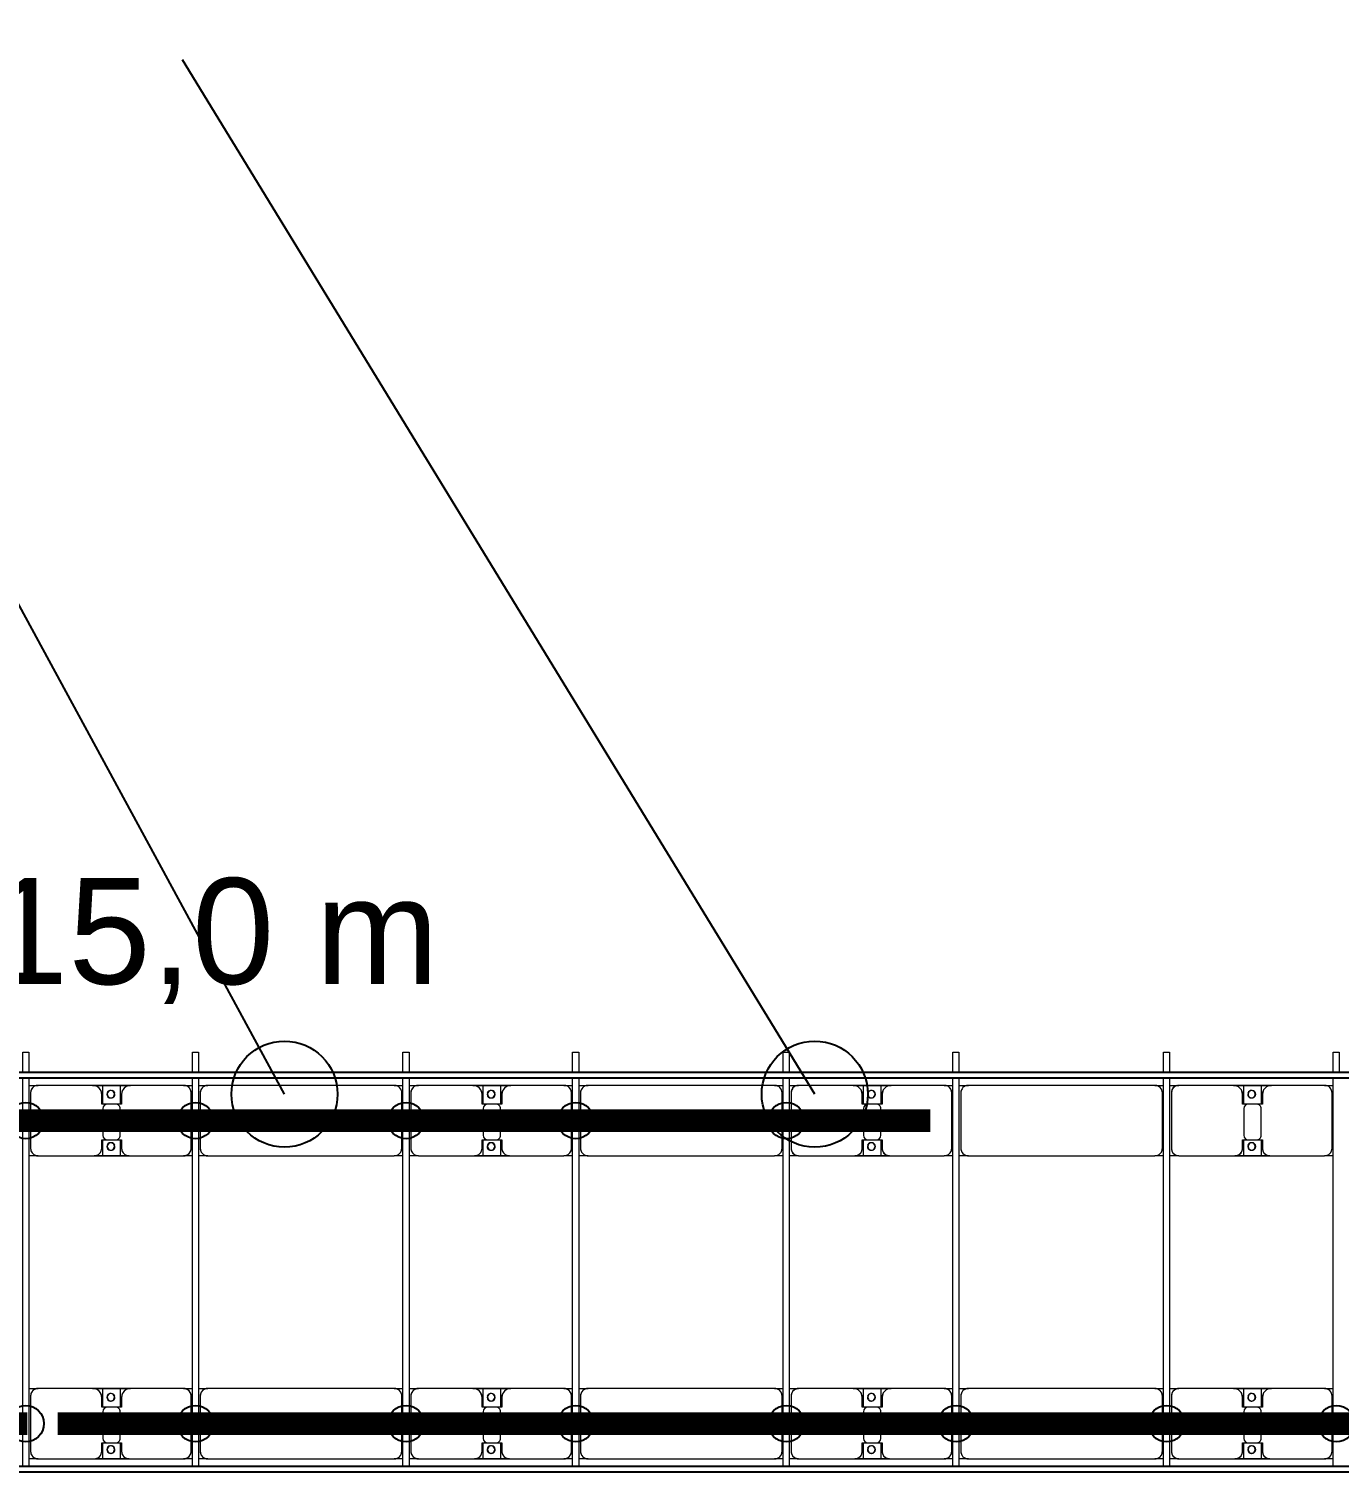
# Model space of a CAD drawing. Header units: millimetres. Extents: x -248177 to 167033, y 156986 to 268923.
# Drawn here: x -220164 to -211514, y 258459 to 267945 of the extents above; entities that cross this region are included whole.
import ezdxf

# ---------------------------------------------------------------- set-up
doc = ezdxf.new("R2010")
doc.units = ezdxf.units.MM
for name, color, linetype, lineweight in [('A-DETL-MBND', 5, 'Continuous', 9), ('A-GENM', 13, 'Continuous', 9), ('S-BEAM', 12, 'Continuous', 9)]:
    doc.layers.add(name, color=color, linetype=linetype, lineweight=lineweight)
for name, color, linetype in [('GC-BICH NEO', 6, 'Continuous'), ('GC-DAY NEO', 5, 'Continuous'), ('GC-GHI CHU', 2, 'Continuous'), ('GC-HOP 40x60 GIA CUONG', 1, 'Continuous')]:
    doc.layers.add(name, color=color, linetype=linetype)
doc.styles.add('GC_VN', font='arial.ttf')

# ---------------------------------------------------------------- blocks, each defined once
blk = doc.blocks.new('Dai phao do pin - DẢI PHAO ĐỠ PIN-15626-BỐ TRÍ KHUNG KẾT CẤU BÈ PIN 02')
at = {"layer": 'A-DETL-MBND', "color": 8}
for p, q in [((5727.8, 241.6), (5789.7, 241.6)), ((5727.8, 241.6), (5789.7, 241.6)), ((5739.7, 191.6), (5739.7, -173.4)), ((6149.7, 241.6), (5789.7, 241.6)), ((6149.7, 241.6), (6332.2, 241.6)), ((6332.2, 241.6), (6149.7, 241.6)), ((6217.8, 241.6), (6400.3, 241.6)), ((6217.8, 116.2), (6217.8, 241.6)), ((6400.3, 241.6), (6217.8, 241.6)), ((6332.2, 241.6), (6332.2, 116.2)), ((6750.3, 241.6), (6400.3, 241.6)), ((6750.3, 241.6), (6807.8, 241.6)), ((6750.3, 241.6), (6807.8, 241.6)), ((6800.3, -173.4), (6800.3, 191.6)), ((6847.8, 241.6), (6909.7, 241.6)), ((6847.8, 241.6), (6909.7, 241.6)), ((6859.7, 191.6), (6859.7, -173.4)), ((8140.3, 241.6), (6909.7, 241.6)), ((8140.3, 241.6), (8197.8, 241.6)), ((8140.3, 241.6), (8197.8, 241.6)), ((8190.3, -173.4), (8190.3, 191.6)), ((8237.8, 241.6), (8299.7, 241.6)), ((8237.8, 241.6), (8299.7, 241.6)), ((8249.7, 191.6), (8249.7, -173.4)), ((8659.7, 241.6), (8299.7, 241.6)), ((8659.7, 241.6), (8842.2, 241.6)), ((8842.2, 241.6), (8659.7, 241.6)), ((8727.8, 241.6), (8910.3, 241.6)), ((8727.8, 116.2), (8727.8, 241.6)), ((8910.3, 241.6), (8727.8, 241.6)), ((8842.2, 241.6), (8842.2, 116.2)), ((9260.3, 241.6), (8910.3, 241.6)), ((9260.3, 241.6), (9317.8, 241.6)), ((9260.3, 241.6), (9317.8, 241.6)), ((9310.3, -173.4), (9310.3, 191.6)), ((9357.8, 241.6), (9419.7, 241.6)), ((9357.8, 241.6), (9419.7, 241.6)), ((9369.7, 191.6), (9369.7, -173.4)), ((10650.3, 241.6), (9419.7, 241.6)), ((10650.3, 241.6), (10707.8, 241.6)), ((10650.3, 241.6), (10707.8, 241.6)), ((10700.3, -173.4), (10700.3, 191.6)), ((10747.8, 241.6), (10809.7, 241.6)), ((10747.8, 241.6), (10809.7, 241.6)), ((10759.7, 191.6), (10759.7, -173.4)), ((11169.7, 241.6), (10809.7, 241.6)), ((11169.7, 241.6), (11352.2, 241.6)), ((11352.2, 241.6), (11169.7, 241.6)), ((11237.8, 241.6), (11420.3, 241.6)), ((11237.8, 116.2), (11237.8, 241.6)), ((11420.3, 241.6), (11237.8, 241.6)), ((11352.2, 241.6), (11352.2, 116.2)), ((11770.3, 241.6), (11420.3, 241.6)), ((11770.3, 241.6), (11827.8, 241.6)), ((11770.3, 241.6), (11827.8, 241.6)), ((11820.3, -173.4), (11820.3, 191.6)), ((11867.8, 241.6), (11929.7, 241.6)), ((11867.8, 241.6), (11929.7, 241.6)), ((11879.7, 191.6), (11879.7, -173.4)), ((13160.3, 241.6), (11929.7, 241.6)), ((13160.3, 241.6), (13217.8, 241.6)), ((13160.3, 241.6), (13217.8, 241.6)), ((13210.3, -173.4), (13210.3, 191.6)), ((13257.8, 241.6), (13319.7, 241.6)), ((13257.8, 241.6), (13319.7, 241.6)), ((13269.7, 191.6), (13269.7, -173.4)), ((13679.7, 241.6), (13319.7, 241.6)), ((13679.7, 241.6), (13862.2, 241.6)), ((13862.2, 241.6), (13679.7, 241.6)), ((13747.8, 241.6), (13930.3, 241.6)), ((13747.8, 116.2), (13747.8, 241.6)), ((13930.3, 241.6), (13747.8, 241.6)), ((13862.2, 241.6), (13862.2, 116.2)), ((14280.3, 241.6), (13930.3, 241.6)), ((14280.3, 241.6), (14337.8, 241.6)), ((14280.3, 241.6), (14337.8, 241.6)), ((14330.3, -173.4), (14330.3, 191.6)), ((6209.7, 118.2), (6209.7, 181.6)), ((6302.2, 118.2), (6209.7, 118.2)), ((6340.3, 118.2), (6247.8, 118.2)), ((6340.3, 181.6), (6340.3, 118.2)), ((8719.7, 118.2), (8719.7, 181.6)), ((8812.2, 118.2), (8719.7, 118.2)), ((8850.3, 118.2), (8757.8, 118.2)), ((8850.3, 181.6), (8850.3, 118.2)), ((11229.7, 118.2), (11229.7, 181.6)), ((11322.2, 118.2), (11229.7, 118.2)), ((11360.3, 118.2), (11267.8, 118.2)), ((11360.3, 181.6), (11360.3, 118.2)), ((13739.7, 118.2), (13739.7, 181.6)), ((13832.2, 118.2), (13739.7, 118.2)), ((13870.3, 118.2), (13777.8, 118.2)), ((13870.3, 181.6), (13870.3, 118.2)), ((6217.8, 88.2), (6217.8, -88.2)), ((6332.2, -88.2), (6332.2, 88.2)), ((8727.8, 88.2), (8727.8, -88.2)), ((8842.2, -88.2), (8842.2, 88.2)), ((11237.8, 88.2), (11237.8, -88.2)), ((11352.2, -88.2), (11352.2, 88.2)), ((13747.8, 88.2), (13747.8, -88.2)), ((13862.2, -88.2), (13862.2, 88.2)), ((6209.7, -173.4), (6209.7, -118.2)), ((6209.7, -118.2), (6302.2, -118.2)), ((6217.8, -223.4), (6217.8, -116.2)), ((6247.8, -118.2), (6340.3, -118.2)), ((6332.2, -116.2), (6332.2, -223.4)), ((6340.3, -118.2), (6340.3, -173.4)), ((8719.7, -173.4), (8719.7, -118.2)), ((8719.7, -118.2), (8812.2, -118.2)), ((8727.8, -223.4), (8727.8, -116.2)), ((8757.8, -118.2), (8850.3, -118.2)), ((8842.2, -116.2), (8842.2, -223.4)), ((8850.3, -118.2), (8850.3, -173.4)), ((11229.7, -173.4), (11229.7, -118.2)), ((11229.7, -118.2), (11322.2, -118.2)), ((11237.8, -223.4), (11237.8, -116.2)), ((11267.8, -118.2), (11360.3, -118.2)), ((11352.2, -116.2), (11352.2, -223.4)), ((11360.3, -118.2), (11360.3, -173.4)), ((13739.7, -173.4), (13739.7, -118.2)), ((13739.7, -118.2), (13832.2, -118.2)), ((13747.8, -223.4), (13747.8, -116.2)), ((13777.8, -118.2), (13870.3, -118.2)), ((13862.2, -116.2), (13862.2, -223.4)), ((13870.3, -118.2), (13870.3, -173.4)), ((5789.7, -223.4), (5727.8, -223.4)), ((5789.7, -223.4), (5727.8, -223.4)), ((5789.7, -223.4), (6159.7, -223.4)), ((6332.2, -223.4), (6159.7, -223.4)), ((6159.7, -223.4), (6332.2, -223.4)), ((6390.3, -223.4), (6217.8, -223.4)), ((6217.8, -223.4), (6390.3, -223.4)), ((6390.3, -223.4), (6750.3, -223.4)), ((6807.8, -223.4), (6750.3, -223.4)), ((6807.8, -223.4), (6750.3, -223.4)), ((6909.7, -223.4), (6847.8, -223.4)), ((6909.7, -223.4), (6847.8, -223.4)), ((6909.7, -223.4), (8140.3, -223.4)), ((8197.8, -223.4), (8140.3, -223.4)), ((8197.8, -223.4), (8140.3, -223.4)), ((8299.7, -223.4), (8237.8, -223.4)), ((8299.7, -223.4), (8237.8, -223.4)), ((8299.7, -223.4), (8669.7, -223.4)), ((8842.2, -223.4), (8669.7, -223.4)), ((8669.7, -223.4), (8842.2, -223.4)), ((8900.3, -223.4), (8727.8, -223.4)), ((8727.8, -223.4), (8900.3, -223.4)), ((8900.3, -223.4), (9260.3, -223.4)), ((9317.8, -223.4), (9260.3, -223.4)), ((9317.8, -223.4), (9260.3, -223.4)), ((9419.7, -223.4), (9357.8, -223.4)), ((9419.7, -223.4), (9357.8, -223.4)), ((9419.7, -223.4), (10650.3, -223.4)), ((10707.8, -223.4), (10650.3, -223.4)), ((10707.8, -223.4), (10650.3, -223.4)), ((10809.7, -223.4), (10747.8, -223.4)), ((10809.7, -223.4), (10747.8, -223.4)), ((10809.7, -223.4), (11179.7, -223.4)), ((11352.2, -223.4), (11179.7, -223.4)), ((11179.7, -223.4), (11352.2, -223.4)), ((11410.3, -223.4), (11237.8, -223.4)), ((11237.8, -223.4), (11410.3, -223.4)), ((11410.3, -223.4), (11770.3, -223.4)), ((11827.8, -223.4), (11770.3, -223.4)), ((11827.8, -223.4), (11770.3, -223.4)), ((11929.7, -223.4), (11867.8, -223.4)), ((11929.7, -223.4), (11867.8, -223.4)), ((11929.7, -223.4), (13160.3, -223.4)), ((13217.8, -223.4), (13160.3, -223.4)), ((13217.8, -223.4), (13160.3, -223.4)), ((13319.7, -223.4), (13257.8, -223.4)), ((13319.7, -223.4), (13257.8, -223.4)), ((13319.7, -223.4), (13689.7, -223.4)), ((13862.2, -223.4), (13689.7, -223.4)), ((13689.7, -223.4), (13862.2, -223.4)), ((13920.3, -223.4), (13747.8, -223.4)), ((13747.8, -223.4), (13920.3, -223.4)), ((13920.3, -223.4), (14280.3, -223.4)), ((14337.8, -223.4), (14280.3, -223.4)), ((14337.8, -223.4), (14280.3, -223.4))]:
    blk.add_line(p, q, dxfattribs=at)
for centre, radius, start, end in [((5789.7, 191.6), 50, 90, 180), ((5789.7, 191.6), 50, 105, 180), ((6149.7, 181.6), 60, 0, 90), ((6149.7, 181.6), 60, 0, 60), ((6268.6, 183.2), 25, 0, 180), ((6268.6, 183.2), 25, 0, 165), ((6271.4, 183.2), 25, 0, 180), ((6271.4, 183.2), 25, 90, 180), ((6271.4, 183.2), 25, 15, 75), ((6400.3, 181.6), 60, 90, 180), ((6400.3, 181.6), 60, 120, 180), ((6750.3, 191.6), 50, 360, 90), ((6750.3, 191.6), 50, 360, 75), ((6909.7, 191.6), 50, 90, 180), ((6909.7, 191.6), 50, 150, 180), ((6909.7, 191.6), 50, 105, 135), ((8140.3, 191.6), 50, 360, 90), ((8140.3, 191.6), 50, 60, 90), ((8140.3, 191.6), 50, 15, 30), ((8299.7, 191.6), 50, 90, 180), ((8299.7, 191.6), 50, 105, 180), ((8659.7, 181.6), 60, 0, 90), ((8659.7, 181.6), 60, 0, 60), ((8778.6, 183.2), 25, 360, 180), ((8778.6, 183.2), 25, 360, 165), ((8781.4, 183.2), 25, 0, 180), ((8781.4, 183.2), 25, 90, 180), ((8781.4, 183.2), 25, 15, 75), ((8910.3, 181.6), 60, 90, 180), ((8910.3, 181.6), 60, 120, 180), ((9260.3, 191.6), 50, 0, 90), ((9260.3, 191.6), 50, 0, 75), ((9419.7, 191.6), 50, 90, 180), ((9419.7, 191.6), 50, 150, 180), ((9419.7, 191.6), 50, 105, 135), ((10650.3, 191.6), 50, 360, 90), ((10650.3, 191.6), 50, 60, 90), ((10650.3, 191.6), 50, 15, 30), ((10809.7, 191.6), 50, 90, 180), ((10809.7, 191.6), 50, 105, 180), ((11169.7, 181.6), 60, 360, 90), ((11169.7, 181.6), 60, 360, 60), ((11288.6, 183.2), 25, 0, 180), ((11288.6, 183.2), 25, 0, 165), ((11291.4, 183.2), 25, 360, 180), ((11291.4, 183.2), 25, 90, 180), ((11291.4, 183.2), 25, 15, 75), ((11420.3, 181.6), 60, 90, 180), ((11420.3, 181.6), 60, 120, 180), ((11770.3, 191.6), 50, 360, 90), ((11770.3, 191.6), 50, 360, 75), ((11929.7, 191.6), 50, 90, 180), ((11929.7, 191.6), 50, 150, 180), ((11929.7, 191.6), 50, 105, 135), ((13160.3, 191.6), 50, 360, 90), ((13160.3, 191.6), 50, 60, 90), ((13160.3, 191.6), 50, 15, 30), ((13319.7, 191.6), 50, 90, 180), ((13319.7, 191.6), 50, 105, 180), ((13679.7, 181.6), 60, 360, 90), ((13679.7, 181.6), 60, 360, 60), ((13798.6, 183.2), 25, 360, 180), ((13798.6, 183.2), 25, 360, 165), ((13801.4, 183.2), 25, 0, 180), ((13801.4, 183.2), 25, 90, 180), ((13801.4, 183.2), 25, 15, 75), ((13930.3, 181.6), 60, 90, 180), ((13930.3, 181.6), 60, 120, 180), ((14280.3, 191.6), 50, 0, 90), ((14280.3, 191.6), 50, 0, 75), ((6247.8, 88.2), 30, 90, 180), ((6268.6, 183.2), 25, 180, 0), ((6271.4, 183.2), 25, 180, 0), ((6271.4, 183.2), 25, 180, 300), ((6268.6, 183.2), 25, 210, 0), ((6271.4, 183.2), 25, 330, 345), ((6302.2, 88.2), 30, 360, 90), ((8757.8, 88.2), 30, 90, 180), ((8778.6, 183.2), 25, 180, 360), ((8781.4, 183.2), 25, 180, 360), ((8781.4, 183.2), 25, 180, 300), ((8778.6, 183.2), 25, 210, 360), ((8781.4, 183.2), 25, 330, 345), ((8812.2, 88.2), 30, 360, 90), ((11267.8, 88.2), 30, 90, 180), ((11288.6, 183.2), 25, 180, 0), ((11291.4, 183.2), 25, 180, 0), ((11291.4, 183.2), 25, 180, 300), ((11288.6, 183.2), 25, 210, 0), ((11291.4, 183.2), 25, 330, 345), ((11322.2, 88.2), 30, 0, 90), ((13777.8, 88.2), 30, 90, 180), ((13798.6, 183.2), 25, 180, 0), ((13801.4, 183.2), 25, 180, 0), ((13801.4, 183.2), 25, 180, 300), ((13798.6, 183.2), 25, 210, 0), ((13801.4, 183.2), 25, 330, 345), ((13832.2, 88.2), 30, 360, 90), ((6247.8, -88.2), 30, 180, 270), ((6302.2, -88.2), 30, 270, 0), ((8757.8, -88.2), 30, 180, 270), ((8812.2, -88.2), 30, 270, 0), ((11267.8, -88.2), 30, 180, 270), ((11322.2, -88.2), 30, 270, 360), ((13777.8, -88.2), 30, 180, 270), ((13832.2, -88.2), 30, 270, 0), ((5789.7, -173.4), 50, 180, 270), ((5789.7, -173.4), 50, 180, 255), ((6159.7, -173.4), 50, 270, 0), ((6159.7, -173.4), 50, 285, 0), ((6268.6, -161.8), 25, 0, 180), ((6268.6, -161.8), 25, 180, 0), ((6268.6, -161.8), 25, 105, 165), ((6268.6, -161.8), 25, 195, 0), ((6271.4, -161.8), 25, 0, 180), ((6271.4, -161.8), 25, 105, 180), ((6271.4, -161.8), 25, 180, 0), ((6271.4, -161.8), 25, 180, 270), ((6268.6, -161.8), 25, 0, 75), ((6271.4, -161.8), 25, 15, 75), ((6271.4, -161.8), 25, 285, 345), ((6390.3, -173.4), 50, 180, 270), ((6390.3, -173.4), 50, 180, 255), ((6750.3, -173.4), 50, 270, 360), ((6750.3, -173.4), 50, 285, 360), ((6909.7, -173.4), 50, 180, 270), ((6909.7, -173.4), 50, 180, 210), ((8140.3, -173.4), 50, 270, 360), ((8140.3, -173.4), 50, 330, 360), ((8299.7, -173.4), 50, 180, 270), ((8299.7, -173.4), 50, 180, 255), ((8669.7, -173.4), 50, 270, 360), ((8669.7, -173.4), 50, 285, 360), ((8778.6, -161.8), 25, 0, 180), ((8778.6, -161.8), 25, 180, 0), ((8778.6, -161.8), 25, 105, 165), ((8778.6, -161.8), 25, 195, 0), ((8781.4, -161.8), 25, 0, 180), ((8781.4, -161.8), 25, 105, 180), ((8781.4, -161.8), 25, 180, 0), ((8781.4, -161.8), 25, 180, 270), ((8778.6, -161.8), 25, 0, 75), ((8781.4, -161.8), 25, 15, 75), ((8781.4, -161.8), 25, 285, 345), ((8900.3, -173.4), 50, 180, 270), ((8900.3, -173.4), 50, 180, 255), ((9260.3, -173.4), 50, 270, 360), ((9260.3, -173.4), 50, 285, 360), ((9419.7, -173.4), 50, 180, 270), ((9419.7, -173.4), 50, 180, 210), ((10650.3, -173.4), 50, 270, 360), ((10650.3, -173.4), 50, 330, 360), ((10809.7, -173.4), 50, 180, 270), ((10809.7, -173.4), 50, 180, 255), ((11179.7, -173.4), 50, 270, 0), ((11179.7, -173.4), 50, 285, 0), ((11288.6, -161.8), 25, 0, 180), ((11288.6, -161.8), 25, 180, 0), ((11288.6, -161.8), 25, 105, 165), ((11288.6, -161.8), 25, 195, 360), ((11291.4, -161.8), 25, 360, 180), ((11291.4, -161.8), 25, 105, 180), ((11291.4, -161.8), 25, 180, 360), ((11291.4, -161.8), 25, 180, 270), ((11288.6, -161.8), 25, 360, 75), ((11291.4, -161.8), 25, 15, 75), ((11291.4, -161.8), 25, 285, 345), ((11410.3, -173.4), 50, 180, 270), ((11410.3, -173.4), 50, 180, 255), ((11770.3, -173.4), 50, 270, 0), ((11770.3, -173.4), 50, 285, 360), ((11929.7, -173.4), 50, 180, 270), ((11929.7, -173.4), 50, 180, 210), ((13160.3, -173.4), 50, 270, 360), ((13160.3, -173.4), 50, 330, 360), ((13319.7, -173.4), 50, 180, 270), ((13319.7, -173.4), 50, 180, 255), ((13689.7, -173.4), 50, 270, 0), ((13689.7, -173.4), 50, 285, 360), ((13798.6, -161.8), 25, 360, 180), ((13798.6, -161.8), 25, 180, 360), ((13798.6, -161.8), 25, 105, 165), ((13798.6, -161.8), 25, 195, 360), ((13801.4, -161.8), 25, 360, 180), ((13801.4, -161.8), 25, 105, 180), ((13801.4, -161.8), 25, 180, 0), ((13801.4, -161.8), 25, 180, 270), ((13798.6, -161.8), 25, 360, 75), ((13801.4, -161.8), 25, 15, 75), ((13801.4, -161.8), 25, 285, 345), ((13920.3, -173.4), 50, 180, 270), ((13920.3, -173.4), 50, 180, 255), ((14280.3, -173.4), 50, 270, 0), ((14280.3, -173.4), 50, 285, 360), ((6909.7, -173.4), 50, 240, 270), ((8140.3, -173.4), 50, 285, 300), ((9419.7, -173.4), 50, 240, 270), ((10650.3, -173.4), 50, 285, 300), ((11929.7, -173.4), 50, 240, 270), ((13160.3, -173.4), 50, 285, 300)]:
    blk.add_arc(centre, radius, start, end, dxfattribs=at)
blk = doc.blocks.new('Dai phao do pin - DẢI PHAO ĐỠ PIN-V1-BỐ TRÍ KHUNG KẾT CẤU BÈ PIN 02')
at = {"layer": 'A-DETL-MBND', "color": 8}
for p, q in [((5727.8, 241.6), (5789.7, 241.6)), ((5727.8, 241.6), (5789.7, 241.6)), ((5739.7, 191.6), (5739.7, -173.4)), ((6149.7, 241.6), (5789.7, 241.6)), ((6149.7, 241.6), (6332.2, 241.6)), ((6332.2, 241.6), (6149.7, 241.6)), ((6217.8, 241.6), (6400.3, 241.6)), ((6217.8, 116.2), (6217.8, 241.6)), ((6400.3, 241.6), (6217.8, 241.6)), ((6332.2, 241.6), (6332.2, 116.2)), ((6750.3, 241.6), (6400.3, 241.6)), ((6750.3, 241.6), (6807.8, 241.6)), ((6750.3, 241.6), (6807.8, 241.6)), ((6800.3, -173.4), (6800.3, 191.6)), ((6847.8, 241.6), (6909.7, 241.6)), ((6847.8, 241.6), (6909.7, 241.6)), ((6859.7, 191.6), (6859.7, -173.4)), ((8140.3, 241.6), (6909.7, 241.6)), ((8140.3, 241.6), (8197.8, 241.6)), ((8140.3, 241.6), (8197.8, 241.6)), ((8190.3, -173.4), (8190.3, 191.6)), ((8237.8, 241.6), (8299.7, 241.6)), ((8237.8, 241.6), (8299.7, 241.6)), ((8249.7, 191.6), (8249.7, -173.4)), ((8659.7, 241.6), (8299.7, 241.6)), ((8659.7, 241.6), (8842.2, 241.6)), ((8842.2, 241.6), (8659.7, 241.6)), ((8727.8, 241.6), (8910.3, 241.6)), ((8727.8, 116.2), (8727.8, 241.6)), ((8910.3, 241.6), (8727.8, 241.6)), ((8842.2, 241.6), (8842.2, 116.2)), ((9260.3, 241.6), (8910.3, 241.6)), ((9260.3, 241.6), (9317.8, 241.6)), ((9260.3, 241.6), (9317.8, 241.6)), ((9310.3, -173.4), (9310.3, 191.6)), ((9357.8, 241.6), (9419.7, 241.6)), ((9357.8, 241.6), (9419.7, 241.6)), ((9369.7, 191.6), (9369.7, -173.4)), ((10650.3, 241.6), (9419.7, 241.6)), ((10650.3, 241.6), (10707.8, 241.6)), ((10650.3, 241.6), (10707.8, 241.6)), ((10700.3, -173.4), (10700.3, 191.6)), ((10747.8, 241.6), (10809.7, 241.6)), ((10747.8, 241.6), (10809.7, 241.6)), ((10759.7, 191.6), (10759.7, -173.4)), ((11169.7, 241.6), (10809.7, 241.6)), ((11169.7, 241.6), (11352.2, 241.6)), ((11352.2, 241.6), (11169.7, 241.6)), ((11237.8, 241.6), (11420.3, 241.6)), ((11237.8, 116.2), (11237.8, 241.6)), ((11420.3, 241.6), (11237.8, 241.6)), ((11352.2, 241.6), (11352.2, 116.2)), ((11770.3, 241.6), (11420.3, 241.6)), ((11770.3, 241.6), (11827.8, 241.6)), ((11770.3, 241.6), (11827.8, 241.6)), ((11820.3, -173.4), (11820.3, 191.6)), ((11867.8, 241.6), (11929.7, 241.6)), ((11867.8, 241.6), (11929.7, 241.6)), ((11879.7, 191.6), (11879.7, -173.4)), ((13160.3, 241.6), (11929.7, 241.6)), ((13160.3, 241.6), (13217.8, 241.6)), ((13160.3, 241.6), (13217.8, 241.6)), ((13210.3, -173.4), (13210.3, 191.6)), ((13257.8, 241.6), (13319.7, 241.6)), ((13257.8, 241.6), (13319.7, 241.6)), ((13269.7, 191.6), (13269.7, -173.4)), ((13679.7, 241.6), (13319.7, 241.6)), ((13679.7, 241.6), (13862.2, 241.6)), ((13862.2, 241.6), (13679.7, 241.6)), ((13747.8, 241.6), (13930.3, 241.6)), ((13747.8, 116.2), (13747.8, 241.6)), ((13930.3, 241.6), (13747.8, 241.6)), ((13862.2, 241.6), (13862.2, 116.2)), ((14280.3, 241.6), (13930.3, 241.6)), ((14280.3, 241.6), (14337.8, 241.6)), ((14280.3, 241.6), (14337.8, 241.6)), ((14330.3, -173.4), (14330.3, 191.6)), ((6209.7, 118.2), (6209.7, 181.6)), ((6302.2, 118.2), (6209.7, 118.2)), ((6340.3, 118.2), (6247.8, 118.2)), ((6340.3, 181.6), (6340.3, 118.2)), ((8719.7, 118.2), (8719.7, 181.6)), ((8812.2, 118.2), (8719.7, 118.2)), ((8850.3, 118.2), (8757.8, 118.2)), ((8850.3, 181.6), (8850.3, 118.2)), ((11229.7, 118.2), (11229.7, 181.6)), ((11322.2, 118.2), (11229.7, 118.2)), ((11360.3, 118.2), (11267.8, 118.2)), ((11360.3, 181.6), (11360.3, 118.2)), ((13739.7, 118.2), (13739.7, 181.6)), ((13832.2, 118.2), (13739.7, 118.2)), ((13870.3, 118.2), (13777.8, 118.2)), ((13870.3, 181.6), (13870.3, 118.2)), ((6217.8, 88.2), (6217.8, -88.2)), ((6332.2, -88.2), (6332.2, 88.2)), ((8727.8, 88.2), (8727.8, -88.2)), ((8842.2, -88.2), (8842.2, 88.2)), ((11237.8, 88.2), (11237.8, -88.2)), ((11352.2, -88.2), (11352.2, 88.2)), ((13747.8, 88.2), (13747.8, -88.2)), ((13862.2, -88.2), (13862.2, 88.2)), ((6209.7, -173.4), (6209.7, -118.2)), ((6209.7, -118.2), (6302.2, -118.2)), ((6217.8, -223.4), (6217.8, -116.2)), ((6247.8, -118.2), (6340.3, -118.2)), ((6332.2, -116.2), (6332.2, -223.4)), ((6340.3, -118.2), (6340.3, -173.4)), ((8719.7, -173.4), (8719.7, -118.2)), ((8719.7, -118.2), (8812.2, -118.2)), ((8727.8, -223.4), (8727.8, -116.2)), ((8757.8, -118.2), (8850.3, -118.2)), ((8842.2, -116.2), (8842.2, -223.4)), ((8850.3, -118.2), (8850.3, -173.4)), ((11229.7, -173.4), (11229.7, -118.2)), ((11229.7, -118.2), (11322.2, -118.2)), ((11237.8, -223.4), (11237.8, -116.2)), ((11267.8, -118.2), (11360.3, -118.2)), ((11352.2, -116.2), (11352.2, -223.4)), ((11360.3, -118.2), (11360.3, -173.4)), ((13739.7, -173.4), (13739.7, -118.2)), ((13739.7, -118.2), (13832.2, -118.2)), ((13747.8, -223.4), (13747.8, -116.2)), ((13777.8, -118.2), (13870.3, -118.2)), ((13862.2, -116.2), (13862.2, -223.4)), ((13870.3, -118.2), (13870.3, -173.4)), ((5789.7, -223.4), (5727.8, -223.4)), ((5789.7, -223.4), (5727.8, -223.4)), ((5789.7, -223.4), (6159.7, -223.4)), ((6332.2, -223.4), (6168.7, -223.4)), ((6168.7, -223.4), (6332.2, -223.4)), ((6390.3, -223.4), (6217.8, -223.4)), ((6217.8, -223.4), (6390.3, -223.4)), ((6390.3, -223.4), (6750.3, -223.4)), ((6807.8, -223.4), (6750.3, -223.4)), ((6807.8, -223.4), (6750.3, -223.4)), ((6909.7, -223.4), (6847.8, -223.4)), ((6909.7, -223.4), (6847.8, -223.4)), ((6909.7, -223.4), (8140.3, -223.4)), ((8197.8, -223.4), (8140.3, -223.4)), ((8197.8, -223.4), (8140.3, -223.4)), ((8299.7, -223.4), (8237.8, -223.4)), ((8299.7, -223.4), (8237.8, -223.4)), ((8299.7, -223.4), (8669.7, -223.4)), ((8842.2, -223.4), (8669.7, -223.4)), ((8669.7, -223.4), (8842.2, -223.4)), ((8900.3, -223.4), (8727.8, -223.4)), ((8727.8, -223.4), (8900.3, -223.4)), ((8900.3, -223.4), (9260.3, -223.4)), ((9317.8, -223.4), (9260.3, -223.4)), ((9317.8, -223.4), (9260.3, -223.4)), ((9419.7, -223.4), (9357.8, -223.4)), ((9419.7, -223.4), (9357.8, -223.4)), ((9419.7, -223.4), (10650.3, -223.4)), ((10707.8, -223.4), (10650.3, -223.4)), ((10707.8, -223.4), (10650.3, -223.4)), ((10809.7, -223.4), (10747.8, -223.4)), ((10809.7, -223.4), (10747.8, -223.4)), ((10809.7, -223.4), (11179.7, -223.4)), ((11352.2, -223.4), (11179.7, -223.4)), ((11179.7, -223.4), (11352.2, -223.4)), ((11410.3, -223.4), (11237.8, -223.4)), ((11237.8, -223.4), (11410.3, -223.4)), ((11410.3, -223.4), (11770.3, -223.4)), ((11827.8, -223.4), (11770.3, -223.4)), ((11827.8, -223.4), (11770.3, -223.4)), ((11929.7, -223.4), (11867.8, -223.4)), ((11929.7, -223.4), (11867.8, -223.4)), ((11929.7, -223.4), (13160.3, -223.4)), ((13217.8, -223.4), (13160.3, -223.4)), ((13217.8, -223.4), (13160.3, -223.4)), ((13319.7, -223.4), (13257.8, -223.4)), ((13319.7, -223.4), (13257.8, -223.4)), ((13319.7, -223.4), (13689.7, -223.4)), ((13862.2, -223.4), (13689.7, -223.4)), ((13689.7, -223.4), (13862.2, -223.4)), ((13920.3, -223.4), (13747.8, -223.4)), ((13747.8, -223.4), (13920.3, -223.4)), ((13920.3, -223.4), (14280.3, -223.4)), ((14337.8, -223.4), (14280.3, -223.4)), ((14337.8, -223.4), (14280.3, -223.4))]:
    blk.add_line(p, q, dxfattribs=at)
for centre, radius, start, end in [((5789.7, 191.6), 50, 90, 180), ((5789.7, 191.6), 50, 105, 180), ((6149.7, 181.6), 60, 0, 90), ((6149.7, 181.6), 60, 0, 60), ((6268.6, 183.2), 25, 0, 180), ((6268.6, 183.2), 25, 0, 165), ((6271.4, 183.2), 25, 0, 180), ((6271.4, 183.2), 25, 90, 180), ((6271.4, 183.2), 25, 15, 75), ((6400.3, 181.6), 60, 90, 180), ((6400.3, 181.6), 60, 120, 180), ((6750.3, 191.6), 50, 360, 90), ((6750.3, 191.6), 50, 360, 75), ((6909.7, 191.6), 50, 90, 180), ((6909.7, 191.6), 50, 150, 180), ((6909.7, 191.6), 50, 105, 135), ((8140.3, 191.6), 50, 360, 90), ((8140.3, 191.6), 50, 60, 90), ((8140.3, 191.6), 50, 15, 30), ((8299.7, 191.6), 50, 90, 180), ((8299.7, 191.6), 50, 105, 180), ((8659.7, 181.6), 60, 0, 90), ((8659.7, 181.6), 60, 0, 60), ((8778.6, 183.2), 25, 360, 180), ((8778.6, 183.2), 25, 360, 165), ((8781.4, 183.2), 25, 0, 180), ((8781.4, 183.2), 25, 90, 180), ((8781.4, 183.2), 25, 15, 75), ((8910.3, 181.6), 60, 90, 180), ((8910.3, 181.6), 60, 120, 180), ((9260.3, 191.6), 50, 0, 90), ((9260.3, 191.6), 50, 0, 75), ((9419.7, 191.6), 50, 90, 180), ((9419.7, 191.6), 50, 150, 180), ((9419.7, 191.6), 50, 105, 135), ((10650.3, 191.6), 50, 360, 90), ((10650.3, 191.6), 50, 60, 90), ((10650.3, 191.6), 50, 15, 30), ((10809.7, 191.6), 50, 90, 180), ((10809.7, 191.6), 50, 105, 180), ((11169.7, 181.6), 60, 360, 90), ((11169.7, 181.6), 60, 360, 60), ((11288.6, 183.2), 25, 0, 180), ((11288.6, 183.2), 25, 0, 165), ((11291.4, 183.2), 25, 360, 180), ((11291.4, 183.2), 25, 90, 180), ((11291.4, 183.2), 25, 15, 75), ((11420.3, 181.6), 60, 90, 180), ((11420.3, 181.6), 60, 120, 180), ((11770.3, 191.6), 50, 360, 90), ((11770.3, 191.6), 50, 360, 75), ((11929.7, 191.6), 50, 90, 180), ((11929.7, 191.6), 50, 150, 180), ((11929.7, 191.6), 50, 105, 135), ((13160.3, 191.6), 50, 360, 90), ((13160.3, 191.6), 50, 60, 90), ((13160.3, 191.6), 50, 15, 30), ((13319.7, 191.6), 50, 90, 180), ((13319.7, 191.6), 50, 105, 180), ((13679.7, 181.6), 60, 360, 90), ((13679.7, 181.6), 60, 360, 60), ((13798.6, 183.2), 25, 360, 180), ((13798.6, 183.2), 25, 360, 165), ((13801.4, 183.2), 25, 0, 180), ((13801.4, 183.2), 25, 90, 180), ((13801.4, 183.2), 25, 15, 75), ((13930.3, 181.6), 60, 90, 180), ((13930.3, 181.6), 60, 120, 180), ((14280.3, 191.6), 50, 0, 90), ((14280.3, 191.6), 50, 0, 75), ((6247.8, 88.2), 30, 90, 180), ((6268.6, 183.2), 25, 180, 0), ((6271.4, 183.2), 25, 180, 0), ((6271.4, 183.2), 25, 180, 300), ((6268.6, 183.2), 25, 210, 0), ((6271.4, 183.2), 25, 330, 345), ((6302.2, 88.2), 30, 360, 90), ((8757.8, 88.2), 30, 90, 180), ((8778.6, 183.2), 25, 180, 360), ((8781.4, 183.2), 25, 180, 360), ((8781.4, 183.2), 25, 180, 300), ((8778.6, 183.2), 25, 210, 360), ((8781.4, 183.2), 25, 330, 345), ((8812.2, 88.2), 30, 360, 90), ((11267.8, 88.2), 30, 90, 180), ((11288.6, 183.2), 25, 180, 0), ((11291.4, 183.2), 25, 180, 0), ((11291.4, 183.2), 25, 180, 300), ((11288.6, 183.2), 25, 210, 0), ((11291.4, 183.2), 25, 330, 345), ((11322.2, 88.2), 30, 0, 90), ((13777.8, 88.2), 30, 90, 180), ((13798.6, 183.2), 25, 180, 0), ((13801.4, 183.2), 25, 180, 0), ((13801.4, 183.2), 25, 180, 300), ((13798.6, 183.2), 25, 210, 0), ((13801.4, 183.2), 25, 330, 345), ((13832.2, 88.2), 30, 360, 90), ((6247.8, -88.2), 30, 180, 270), ((6302.2, -88.2), 30, 270, 0), ((8757.8, -88.2), 30, 180, 270), ((8812.2, -88.2), 30, 270, 0), ((11267.8, -88.2), 30, 180, 270), ((11322.2, -88.2), 30, 270, 360), ((13777.8, -88.2), 30, 180, 270), ((13832.2, -88.2), 30, 270, 0), ((5789.7, -173.4), 50, 180, 270), ((5789.7, -173.4), 50, 180, 255), ((6159.7, -173.4), 50, 270, 0), ((6159.7, -173.4), 50, 285, 0), ((6268.6, -161.8), 25, 0, 180), ((6268.6, -161.8), 25, 180, 0), ((6268.6, -161.8), 25, 105, 165), ((6268.6, -161.8), 25, 195, 0), ((6271.4, -161.8), 25, 0, 180), ((6271.4, -161.8), 25, 105, 180), ((6271.4, -161.8), 25, 180, 0), ((6271.4, -161.8), 25, 180, 270), ((6268.6, -161.8), 25, 0, 75), ((6271.4, -161.8), 25, 15, 75), ((6271.4, -161.8), 25, 285, 345), ((6390.3, -173.4), 50, 180, 270), ((6390.3, -173.4), 50, 180, 255), ((6750.3, -173.4), 50, 270, 360), ((6750.3, -173.4), 50, 285, 360), ((6909.7, -173.4), 50, 180, 270), ((6909.7, -173.4), 50, 180, 210), ((8140.3, -173.4), 50, 270, 360), ((8140.3, -173.4), 50, 330, 360), ((8299.7, -173.4), 50, 180, 270), ((8299.7, -173.4), 50, 180, 255), ((8669.7, -173.4), 50, 270, 360), ((8669.7, -173.4), 50, 285, 360), ((8778.6, -161.8), 25, 0, 180), ((8778.6, -161.8), 25, 180, 0), ((8778.6, -161.8), 25, 105, 165), ((8778.6, -161.8), 25, 195, 0), ((8781.4, -161.8), 25, 0, 180), ((8781.4, -161.8), 25, 105, 180), ((8781.4, -161.8), 25, 180, 0), ((8781.4, -161.8), 25, 180, 270), ((8778.6, -161.8), 25, 0, 75), ((8781.4, -161.8), 25, 15, 75), ((8781.4, -161.8), 25, 285, 345), ((8900.3, -173.4), 50, 180, 270), ((8900.3, -173.4), 50, 180, 255), ((9260.3, -173.4), 50, 270, 360), ((9260.3, -173.4), 50, 285, 360), ((9419.7, -173.4), 50, 180, 270), ((9419.7, -173.4), 50, 180, 210), ((10650.3, -173.4), 50, 270, 360), ((10650.3, -173.4), 50, 330, 360), ((10809.7, -173.4), 50, 180, 270), ((10809.7, -173.4), 50, 180, 255), ((11179.7, -173.4), 50, 270, 0), ((11179.7, -173.4), 50, 285, 0), ((11288.6, -161.8), 25, 0, 180), ((11288.6, -161.8), 25, 180, 0), ((11288.6, -161.8), 25, 105, 165), ((11288.6, -161.8), 25, 195, 360), ((11291.4, -161.8), 25, 360, 180), ((11291.4, -161.8), 25, 105, 180), ((11291.4, -161.8), 25, 180, 360), ((11291.4, -161.8), 25, 180, 270), ((11288.6, -161.8), 25, 360, 75), ((11291.4, -161.8), 25, 15, 75), ((11291.4, -161.8), 25, 285, 345), ((11410.3, -173.4), 50, 180, 270), ((11410.3, -173.4), 50, 180, 255), ((11770.3, -173.4), 50, 270, 0), ((11770.3, -173.4), 50, 285, 360), ((11929.7, -173.4), 50, 180, 270), ((11929.7, -173.4), 50, 180, 210), ((13160.3, -173.4), 50, 270, 360), ((13160.3, -173.4), 50, 330, 360), ((13319.7, -173.4), 50, 180, 270), ((13319.7, -173.4), 50, 180, 255), ((13689.7, -173.4), 50, 270, 0), ((13689.7, -173.4), 50, 285, 360), ((13798.6, -161.8), 25, 360, 180), ((13798.6, -161.8), 25, 180, 360), ((13798.6, -161.8), 25, 105, 165), ((13798.6, -161.8), 25, 195, 360), ((13801.4, -161.8), 25, 360, 180), ((13801.4, -161.8), 25, 105, 180), ((13801.4, -161.8), 25, 180, 0), ((13801.4, -161.8), 25, 180, 270), ((13798.6, -161.8), 25, 360, 75), ((13801.4, -161.8), 25, 15, 75), ((13801.4, -161.8), 25, 285, 345), ((13920.3, -173.4), 50, 180, 270), ((13920.3, -173.4), 50, 180, 255), ((14280.3, -173.4), 50, 270, 0), ((14280.3, -173.4), 50, 285, 360), ((6909.7, -173.4), 50, 240, 270), ((8140.3, -173.4), 50, 285, 300), ((9419.7, -173.4), 50, 240, 270), ((10650.3, -173.4), 50, 285, 300), ((11929.7, -173.4), 50, 240, 270), ((13160.3, -173.4), 50, 285, 300)]:
    blk.add_arc(centre, radius, start, end, dxfattribs=at)
blk = doc.blocks.new('Dầm C52 - Dầm C52-24592-BỐ TRÍ KHUNG KẾT CẤU BÈ PIN 02')
at = {"layer": 'S-BEAM', "color": 1}
for p, q in [((37807.1, 20), (40367.1, 20)), ((40407.1, 20), (40538.7, 20)), ((40538.7, 20), (40538.7, -20)), ((40367.1, -20), (37807.1, -20)), ((40538.7, -20), (40407.1, -20))]:
    blk.add_line(p, q, dxfattribs=at)
blk = doc.blocks.new('Dầm C52 - Dầm C52-V97-BỐ TRÍ KHUNG KẾT CẤU BÈ PIN 02')
at = {"layer": 'S-BEAM', "color": 1}
for p, q in [((37807.1, 20), (40367.1, 20)), ((40407.1, 20), (40538.7, 20)), ((40538.7, 20), (40538.7, -20)), ((40538.7, -20), (40407.1, -20))]:
    blk.add_line(p, q, dxfattribs=at)
blk = doc.blocks.new('Dầm C52 - Hộp 40x60-25239-BỐ TRÍ KHUNG KẾT CẤU BÈ PIN 02')
at = {"layer": 'S-BEAM', "color": 3, "lineweight": 25}
for p, q in [((-146407.2, 20), (146407.2, 20)), ((146407.2, -20), (-146407.2, -20))]:
    blk.add_line(p, q, dxfattribs=at)
blk = doc.blocks.new('HOBANMONG_BEPIN 2_rvt-1-BỐ TRÍ KHUNG KẾT CẤU BÈ PIN 02')
at = {"layer": 'A-GENM', "lineweight": 9, "rotation": 0.0007586094741477002}
for name, p in [('Dai phao do pin - DẢI PHAO ĐỠ PIN-15626-BỐ TRÍ KHUNG KẾT CẤU BÈ PIN 02', (-225891.4, 260731)), ('Dai phao do pin - DẢI PHAO ĐỠ PIN-V1-BỐ TRÍ KHUNG KẾT CẤU BÈ PIN 02', (-225891.4, 258731))]:
    blk.add_blockref(name, p, dxfattribs=at)
at = {"layer": 'S-BEAM', "lineweight": 9}
for name, p, rotation in [('Dầm C52 - Dầm C52-24592-BỐ TRÍ KHUNG KẾT CẤU BÈ PIN 02', (-220183, 220652.3), 90.00075860989138), ('Dầm C52 - Dầm C52-24592-BỐ TRÍ KHUNG KẾT CẤU BÈ PIN 02', (-219063, 220652.3), 90.00075860989138), ('Dầm C52 - Dầm C52-24592-BỐ TRÍ KHUNG KẾT CẤU BÈ PIN 02', (-217673, 220652.3), 90.00075860989138), ('Dầm C52 - Dầm C52-24592-BỐ TRÍ KHUNG KẾT CẤU BÈ PIN 02', (-216553, 220652.3), 90.00075860989138), ('Dầm C52 - Dầm C52-24592-BỐ TRÍ KHUNG KẾT CẤU BÈ PIN 02', (-215163, 220652.4), 90.00075860989138), ('Dầm C52 - Dầm C52-24592-BỐ TRÍ KHUNG KẾT CẤU BÈ PIN 02', (-214043, 220652.4), 90.00075860989138), ('Dầm C52 - Dầm C52-24592-BỐ TRÍ KHUNG KẾT CẤU BÈ PIN 02', (-212653, 220652.4), 90.00075860989138), ('Dầm C52 - Dầm C52-V97-BỐ TRÍ KHUNG KẾT CẤU BÈ PIN 02', (-211533, 220652.4), 90.00075860989138), ('Dầm C52 - Hộp 40x60-25239-BỐ TRÍ KHUNG KẾT CẤU BÈ PIN 02', (-83316.3, 261041.2), 0.0007586094741477002), ('Dầm C52 - Hộp 40x60-25239-BỐ TRÍ KHUNG KẾT CẤU BÈ PIN 02', (-83316.3, 258441.2), 0.0007586094741477002)]:
    blk.add_blockref(name, p, dxfattribs=dict(at, rotation=rotation))

msp = doc.modelspace()

# ---------------------------------------------------------------- linework, layer by layer
at = {"layer": 'GC-BICH NEO'}
for centre in [(-218475.6, 260914.9), (-214975.6, 260914.9)]:
    msp.add_circle(centre, 350, dxfattribs=at)
at = {"layer": 'GC-DAY NEO'}
for p, q in [((-218475.6, 260914.9), (-222293.6, 267945.1)), ((-214975.6, 260914.9), (-219149.6, 267739.7))]:
    msp.add_line(p, q, dxfattribs=at)
at = {"layer": 'GC-HOP 40x60 GIA CUONG', "const_width": 150}
for points in [[(-229213, 260740.5), (-214213, 260740.5)], [(-229213, 258740.5), (-220172.1, 258740.5)], [(-219972.1, 258740.5), (-204972.1, 258740.5)]]:
    msp.add_lwpolyline(points, dxfattribs=at)
at = {"layer": 'GC-HOP 40x60 GIA CUONG'}
for centre in [(-220183, 260740.5), (-219063, 260740.5), (-217673, 260740.5), (-216553, 260740.5), (-215163, 260740.5), (-220183, 258740.5), (-219063, 258740.5), (-217673, 258740.5), (-216553, 258740.5), (-215163, 258740.5), (-214043, 258740.5), (-212653, 258740.5), (-211533, 258740.5)]:
    msp.add_circle(centre, 120, dxfattribs=at)

# ---------------------------------------------------------------- block references
at = {"lineweight": 5}
msp.add_blockref('HOBANMONG_BEPIN 2_rvt-1-BỐ TRÍ KHUNG KẾT CẤU BÈ PIN 02', (0, 0), dxfattribs=at)

# ---------------------------------------------------------------- texts
at = {"layer": 'GC-GHI CHU', "style": 'GC_VN'}
msp.add_text('B2-55: 1×15,0 m', height=700, dxfattribs=at).set_placement((-224713, 261640.5))

doc.saveas('drawing.dxf')
